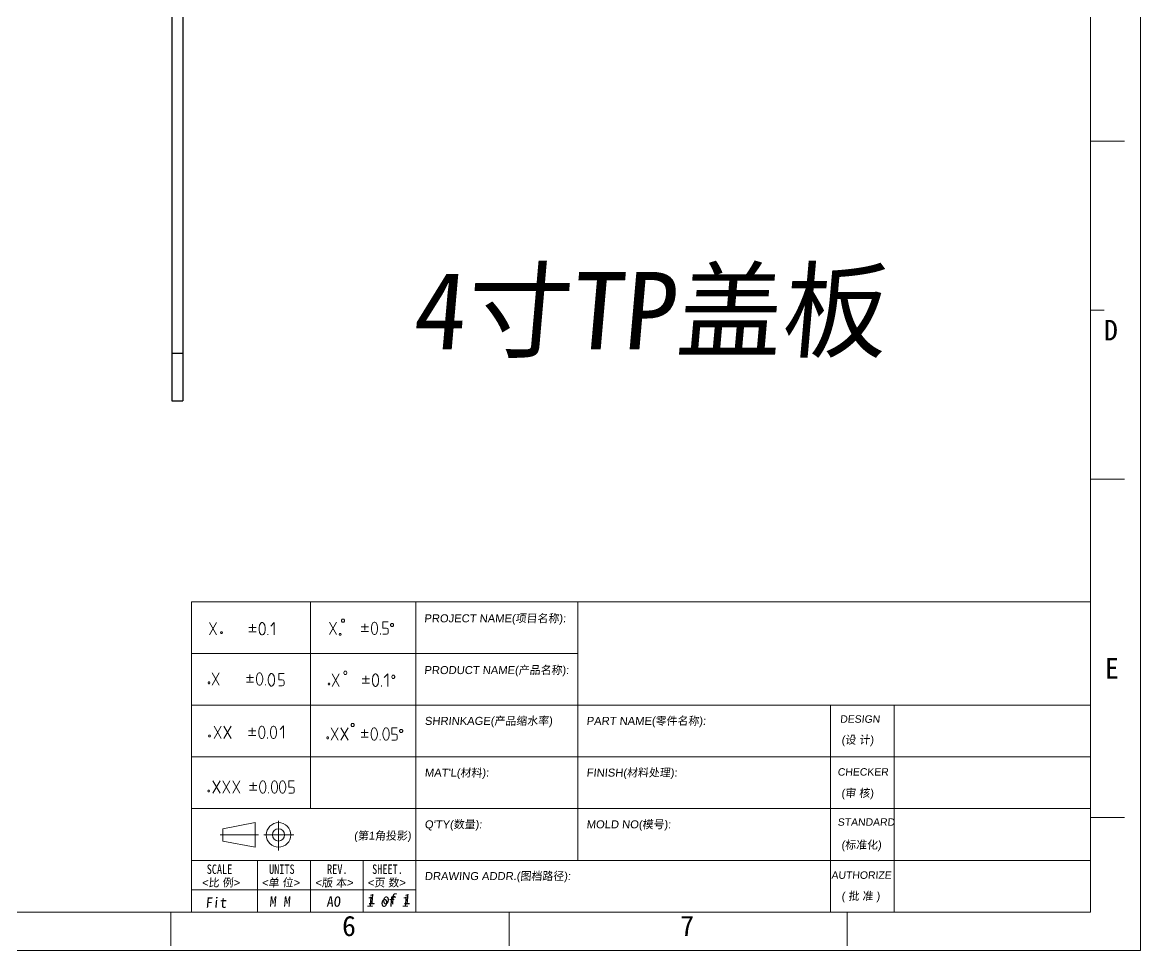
# Model space of a CAD drawing. Extents: x -144 to 4730, y -3845 to 502.
# Drawn here: x 1069.7 to 1161.9, y -3648 to -3571.5 of the extents above; entities that cross this region are included whole.
import ezdxf

# ---------------------------------------------------------------- set-up
doc = ezdxf.new("R2010")
doc.units = 0
doc.header["$LTSCALE"] = 15
doc.header["$MEASUREMENT"] = 0
doc.linetypes.add('CENTER', pattern=[0.6, 0.375, -0.075, 0.075, -0.075])
doc.layers.get('0').update_dxf_attribs({"linetype": 'CONTINUOUS'})
doc.layers.add('ce', color=1, linetype='CENTER', lineweight=5)
doc.layers.add('轮廊线', color=7, linetype='CONTINUOUS', lineweight=13)
doc.styles.get("Standard").update_dxf_attribs({"font": 'txt', "width": 0.8})
doc.styles.add('文字', font='宋体.ttf', dxfattribs={"oblique": 5})
doc.styles.add('标准', font='arial.ttf', dxfattribs={"oblique": 5})

# ---------------------------------------------------------------- blocks, each defined once
blk = doc.blocks.new('A4h')
at = {"layer": '轮廊线', "color": 7, "lineweight": 13}
for p, q in [((0, 0), (0, 175.72)), ((-4.81, 3.71), (-4.81, 172.01)), ((-4.81, 77.83), (-1.56, 77.83)), ((-4.81, 61.58), (-3.51, 61.58)), ((-4.81, 45.32), (-1.56, 45.32)), ((-4.81, 37.06), (-4.81, 33.16)), ((-4.81, 12.8), (-1.56, 12.8)), ((-252.81, 3.71), (-4.81, 3.71)), ((-93.25, 3.71), (-93.25, 0.45)), ((-60.74, 3.71), (-60.74, 0.45)), ((-28.22, 3.71), (-28.22, 0.45)), ((0, 0), (-257.52, 0))]:
    blk.add_line(p, q, dxfattribs=at)
at = {"layer": '轮廊线', "color": 7}
for s, height, p in [('D', 1.98, (-3.53, 58.67)), ('E', 1.98, (-3.44, 26.16)), ('6', 1.95, (-76.79, 1.4)), ('7', 1.95, (-44.27, 1.4))]:
    blk.add_text(s, height=height, dxfattribs=at).set_placement(p)

msp = doc.modelspace()

# ---------------------------------------------------------------- linework, layer by layer
at = {"color": 7, "linetype": 'Continuous'}
for p, q in [((1082.029, -3518.803), (1082.029, -3602.653)), ((1082.929, -3518.803), (1082.929, -3602.653)), ((1082.029, -3598.728), (1082.929, -3598.728)), ((1082.029, -3602.653), (1082.929, -3602.653))]:
    msp.add_line(p, q, dxfattribs=at)
at = {"layer": 'ce', "lineweight": 0}
for p, q in [((1090.826, -3639.721), (1090.826, -3637.264)), ((1090.826, -3639.721), (1090.826, -3637.264)), ((1086.005, -3638.429), (1089.164, -3638.429)), ((1086.005, -3638.429), (1089.164, -3638.429)), ((1089.616, -3638.429), (1092.083, -3638.429)), ((1089.616, -3638.429), (1092.083, -3638.429))]:
    msp.add_line(p, q, dxfattribs=at)
at = {"layer": '轮廊线', "color": 7, "linetype": 'Continuous', "lineweight": 9}
for p, q in [((1083.66, -3619.213), (1083.66, -3644.789)), ((1083.66, -3619.213), (1157.748, -3619.213)), ((1083.66, -3619.213), (1083.66, -3644.789)), ((1083.66, -3619.213), (1157.748, -3619.213)), ((1093.449, -3619.213), (1093.449, -3636.263)), ((1093.449, -3619.213), (1093.449, -3636.263)), ((1102.154, -3619.213), (1102.154, -3644.789)), ((1102.154, -3619.213), (1102.154, -3644.789)), ((1115.491, -3619.213), (1115.491, -3640.526)), ((1115.491, -3619.213), (1115.491, -3640.526)), ((1083.66, -3623.476), (1115.491, -3623.476)), ((1083.66, -3623.476), (1115.491, -3623.476)), ((1083.66, -3627.738), (1157.748, -3627.738)), ((1083.66, -3627.738), (1157.748, -3627.738)), ((1136.325, -3627.738), (1136.325, -3644.789)), ((1136.325, -3627.738), (1136.325, -3644.789)), ((1141.563, -3627.738), (1141.563, -3644.789)), ((1141.563, -3627.738), (1141.563, -3644.789)), ((1083.66, -3632.001), (1157.748, -3632.001)), ((1083.66, -3632.001), (1157.748, -3632.001)), ((1083.66, -3636.263), (1157.748, -3636.263)), ((1083.66, -3636.263), (1157.748, -3636.263)), ((1088.896, -3637.419), (1086.226, -3637.924)), ((1088.896, -3637.419), (1086.226, -3637.924)), ((1086.226, -3637.924), (1086.226, -3638.429)), ((1086.226, -3637.924), (1086.226, -3638.429)), ((1088.896, -3637.419), (1088.896, -3638.429)), ((1088.896, -3637.419), (1088.896, -3638.429)), ((1086.226, -3638.933), (1086.226, -3638.429)), ((1086.226, -3638.933), (1086.226, -3638.429)), ((1088.896, -3639.438), (1086.226, -3638.933)), ((1088.896, -3639.438), (1086.226, -3638.933)), ((1088.896, -3639.438), (1088.896, -3638.429)), ((1088.896, -3639.438), (1088.896, -3638.429)), ((1083.66, -3640.526), (1157.748, -3640.526)), ((1083.66, -3640.526), (1157.748, -3640.526)), ((1089.096, -3640.526), (1089.096, -3644.789)), ((1089.096, -3640.526), (1089.096, -3644.789)), ((1093.449, -3640.526), (1093.449, -3644.789)), ((1093.449, -3640.526), (1093.449, -3644.789)), ((1097.802, -3640.526), (1097.802, -3644.789)), ((1097.802, -3640.526), (1097.802, -3644.789)), ((1102.154, -3642.964), (1083.66, -3642.964)), ((1102.154, -3642.964), (1083.66, -3642.964))]:
    msp.add_line(p, q, dxfattribs=at)
at = {"layer": '轮廊线', "color": 3, "lineweight": 9}
for p, q in [((1096.021, -3620.742), (1096.084, -3620.648)), ((1096.021, -3620.742), (1096.084, -3620.648)), ((1096.021, -3620.805), (1096.021, -3620.742)), ((1096.021, -3620.805), (1096.021, -3620.742)), ((1096.084, -3620.648), (1096.21, -3620.648)), ((1096.084, -3620.648), (1096.21, -3620.648)), ((1096.21, -3620.648), (1096.273, -3620.742)), ((1096.21, -3620.648), (1096.273, -3620.742)), ((1096.273, -3620.742), (1096.273, -3620.805)), ((1096.273, -3620.742), (1096.273, -3620.805)), ((1085.133, -3620.934), (1085.717, -3621.957)), ((1085.133, -3621.957), (1085.717, -3620.934)), ((1085.133, -3620.934), (1085.717, -3621.957)), ((1085.133, -3621.957), (1085.717, -3620.934)), ((1088.381, -3621.327), (1088.98, -3621.327)), ((1088.381, -3621.327), (1088.98, -3621.327)), ((1088.68, -3621.076), (1088.68, -3621.611)), ((1088.68, -3621.076), (1088.68, -3621.611)), ((1089.255, -3621.153), (1089.218, -3621.372)), ((1089.255, -3621.153), (1089.218, -3621.372)), ((1089.218, -3621.372), (1089.218, -3621.519)), ((1089.218, -3621.372), (1089.218, -3621.519)), ((1089.218, -3621.519), (1089.255, -3621.738)), ((1089.218, -3621.519), (1089.255, -3621.738)), ((1089.364, -3620.97), (1089.255, -3621.153)), ((1089.364, -3620.97), (1089.255, -3621.153)), ((1089.437, -3620.934), (1089.364, -3620.97)), ((1089.437, -3620.934), (1089.364, -3620.97)), ((1089.51, -3620.934), (1089.437, -3620.934)), ((1089.51, -3620.934), (1089.437, -3620.934)), ((1089.583, -3620.97), (1089.51, -3620.934)), ((1089.583, -3620.97), (1089.51, -3620.934)), ((1089.693, -3621.153), (1089.583, -3620.97)), ((1089.693, -3621.153), (1089.583, -3620.97)), ((1089.73, -3621.372), (1089.693, -3621.153)), ((1089.73, -3621.372), (1089.693, -3621.153)), ((1089.693, -3621.738), (1089.73, -3621.519)), ((1089.693, -3621.738), (1089.73, -3621.519)), ((1089.73, -3621.519), (1089.73, -3621.372)), ((1089.73, -3621.519), (1089.73, -3621.372)), ((1090.481, -3620.934), (1090.189, -3621.226)), ((1090.481, -3620.934), (1090.189, -3621.226)), ((1090.481, -3621.957), (1090.481, -3620.934)), ((1090.481, -3621.957), (1090.481, -3620.934)), ((1095.019, -3620.895), (1095.604, -3621.918)), ((1095.019, -3621.918), (1095.604, -3620.895)), ((1095.019, -3620.895), (1095.604, -3621.918)), ((1095.019, -3621.918), (1095.604, -3620.895)), ((1096.084, -3620.9), (1096.021, -3620.805)), ((1096.084, -3620.9), (1096.021, -3620.805)), ((1096.21, -3620.9), (1096.084, -3620.9)), ((1096.21, -3620.9), (1096.084, -3620.9)), ((1096.273, -3620.805), (1096.21, -3620.9)), ((1096.273, -3620.805), (1096.21, -3620.9)), ((1097.639, -3621.289), (1098.237, -3621.289)), ((1097.639, -3621.289), (1098.237, -3621.289)), ((1097.639, -3621.666), (1098.237, -3621.666)), ((1097.639, -3621.666), (1098.237, -3621.666)), ((1097.938, -3621.037), (1097.938, -3621.572)), ((1097.938, -3621.037), (1097.938, -3621.572)), ((1098.512, -3621.114), (1098.476, -3621.334)), ((1098.512, -3621.114), (1098.476, -3621.334)), ((1098.476, -3621.334), (1098.476, -3621.48)), ((1098.476, -3621.334), (1098.476, -3621.48)), ((1098.476, -3621.48), (1098.512, -3621.699)), ((1098.476, -3621.48), (1098.512, -3621.699)), ((1098.622, -3620.932), (1098.512, -3621.114)), ((1098.622, -3620.932), (1098.512, -3621.114)), ((1098.695, -3620.895), (1098.622, -3620.932)), ((1098.695, -3620.895), (1098.622, -3620.932)), ((1098.768, -3620.895), (1098.695, -3620.895)), ((1098.768, -3620.895), (1098.695, -3620.895)), ((1098.841, -3620.932), (1098.768, -3620.895)), ((1098.841, -3620.932), (1098.768, -3620.895)), ((1098.951, -3621.114), (1098.841, -3620.932)), ((1098.951, -3621.114), (1098.841, -3620.932)), ((1098.988, -3621.334), (1098.951, -3621.114)), ((1098.988, -3621.334), (1098.951, -3621.114)), ((1098.951, -3621.699), (1098.988, -3621.48)), ((1098.951, -3621.699), (1098.988, -3621.48)), ((1098.988, -3621.48), (1098.988, -3621.334)), ((1098.988, -3621.48), (1098.988, -3621.334)), ((1099.429, -3620.876), (1099.867, -3620.876)), ((1099.429, -3621.388), (1099.429, -3620.876)), ((1099.429, -3620.876), (1099.867, -3620.876)), ((1099.429, -3621.388), (1099.429, -3620.876)), ((1099.721, -3621.388), (1099.429, -3621.388)), ((1099.721, -3621.388), (1099.429, -3621.388)), ((1099.831, -3621.424), (1099.721, -3621.388)), ((1099.831, -3621.424), (1099.721, -3621.388)), ((1099.867, -3621.534), (1099.831, -3621.424)), ((1099.867, -3621.534), (1099.831, -3621.424)), ((1099.867, -3621.753), (1099.867, -3621.534)), ((1099.867, -3621.753), (1099.867, -3621.534)), ((1100.063, -3621.1), (1100.126, -3621.005)), ((1100.063, -3621.1), (1100.126, -3621.005)), ((1100.063, -3621.163), (1100.063, -3621.1)), ((1100.063, -3621.163), (1100.063, -3621.1)), ((1100.126, -3621.257), (1100.063, -3621.163)), ((1100.126, -3621.257), (1100.063, -3621.163)), ((1100.126, -3621.005), (1100.252, -3621.005)), ((1100.126, -3621.005), (1100.252, -3621.005)), ((1100.252, -3621.257), (1100.126, -3621.257)), ((1100.252, -3621.257), (1100.126, -3621.257)), ((1100.252, -3621.005), (1100.315, -3621.1)), ((1100.252, -3621.005), (1100.315, -3621.1)), ((1100.315, -3621.163), (1100.252, -3621.257)), ((1100.315, -3621.163), (1100.252, -3621.257)), ((1100.315, -3621.1), (1100.315, -3621.163)), ((1100.315, -3621.1), (1100.315, -3621.163)), ((1086.041, -3621.752), (1086.073, -3621.689)), ((1086.041, -3621.752), (1086.073, -3621.689)), ((1086.073, -3621.831), (1086.041, -3621.752)), ((1086.073, -3621.831), (1086.041, -3621.752)), ((1086.073, -3621.689), (1086.167, -3621.689)), ((1086.073, -3621.689), (1086.167, -3621.689)), ((1086.167, -3621.831), (1086.073, -3621.831)), ((1086.167, -3621.831), (1086.073, -3621.831)), ((1086.167, -3621.689), (1086.198, -3621.752)), ((1086.167, -3621.689), (1086.198, -3621.752)), ((1086.198, -3621.752), (1086.167, -3621.831)), ((1086.198, -3621.752), (1086.167, -3621.831)), ((1088.381, -3621.705), (1088.98, -3621.705)), ((1088.381, -3621.705), (1088.98, -3621.705)), ((1089.255, -3621.738), (1089.364, -3621.921)), ((1089.255, -3621.738), (1089.364, -3621.921)), ((1089.364, -3621.921), (1089.437, -3621.957)), ((1089.364, -3621.921), (1089.437, -3621.957)), ((1089.437, -3621.957), (1089.51, -3621.957)), ((1089.437, -3621.957), (1089.51, -3621.957)), ((1089.51, -3621.957), (1089.583, -3621.921)), ((1089.51, -3621.957), (1089.583, -3621.921)), ((1089.583, -3621.921), (1089.693, -3621.738)), ((1089.583, -3621.921), (1089.693, -3621.738)), ((1089.959, -3621.957), (1089.959, -3621.884)), ((1089.959, -3621.957), (1089.959, -3621.884)), ((1095.831, -3621.884), (1095.862, -3621.821)), ((1095.831, -3621.884), (1095.862, -3621.821)), ((1095.862, -3621.963), (1095.831, -3621.884)), ((1095.862, -3621.963), (1095.831, -3621.884)), ((1095.862, -3621.821), (1095.957, -3621.821)), ((1095.862, -3621.821), (1095.957, -3621.821)), ((1095.957, -3621.963), (1095.862, -3621.963)), ((1095.957, -3621.963), (1095.862, -3621.963)), ((1095.957, -3621.821), (1095.988, -3621.884)), ((1095.957, -3621.821), (1095.988, -3621.884)), ((1095.988, -3621.884), (1095.957, -3621.963)), ((1095.988, -3621.884), (1095.957, -3621.963)), ((1098.512, -3621.699), (1098.622, -3621.882)), ((1098.512, -3621.699), (1098.622, -3621.882)), ((1098.622, -3621.882), (1098.695, -3621.918)), ((1098.622, -3621.882), (1098.695, -3621.918)), ((1098.695, -3621.918), (1098.768, -3621.918)), ((1098.695, -3621.918), (1098.768, -3621.918)), ((1098.768, -3621.918), (1098.841, -3621.882)), ((1098.768, -3621.918), (1098.841, -3621.882)), ((1098.841, -3621.882), (1098.951, -3621.699)), ((1098.841, -3621.882), (1098.951, -3621.699)), ((1099.217, -3621.918), (1099.217, -3621.845)), ((1099.217, -3621.918), (1099.217, -3621.845)), ((1099.429, -3621.899), (1099.721, -3621.899)), ((1099.429, -3621.899), (1099.721, -3621.899)), ((1099.721, -3621.899), (1099.831, -3621.863)), ((1099.721, -3621.899), (1099.831, -3621.863)), ((1099.831, -3621.863), (1099.867, -3621.753)), ((1099.831, -3621.863), (1099.867, -3621.753)), ((1085.363, -3625.073), (1085.948, -3626.096)), ((1085.363, -3626.096), (1085.948, -3625.073)), ((1085.363, -3625.073), (1085.948, -3626.096)), ((1085.363, -3626.096), (1085.948, -3625.073)), ((1088.474, -3625.214), (1088.474, -3625.749)), ((1088.474, -3625.214), (1088.474, -3625.749)), ((1089.048, -3625.292), (1089.012, -3625.511)), ((1089.048, -3625.292), (1089.012, -3625.511)), ((1089.158, -3625.109), (1089.048, -3625.292)), ((1089.158, -3625.109), (1089.048, -3625.292)), ((1089.231, -3625.073), (1089.158, -3625.109)), ((1089.231, -3625.073), (1089.158, -3625.109)), ((1089.304, -3625.073), (1089.231, -3625.073)), ((1089.304, -3625.073), (1089.231, -3625.073)), ((1089.377, -3625.109), (1089.304, -3625.073)), ((1089.377, -3625.109), (1089.304, -3625.073)), ((1089.487, -3625.292), (1089.377, -3625.109)), ((1089.487, -3625.292), (1089.377, -3625.109)), ((1089.523, -3625.511), (1089.487, -3625.292)), ((1089.523, -3625.511), (1089.487, -3625.292)), ((1090.022, -3625.357), (1089.986, -3625.576)), ((1090.022, -3625.357), (1089.986, -3625.576)), ((1090.132, -3625.174), (1090.022, -3625.357)), ((1090.132, -3625.174), (1090.022, -3625.357)), ((1090.205, -3625.138), (1090.132, -3625.174)), ((1090.205, -3625.138), (1090.132, -3625.174)), ((1090.278, -3625.138), (1090.205, -3625.138)), ((1090.278, -3625.138), (1090.205, -3625.138)), ((1090.351, -3625.174), (1090.278, -3625.138)), ((1090.351, -3625.174), (1090.278, -3625.138)), ((1090.461, -3625.357), (1090.351, -3625.174)), ((1090.461, -3625.357), (1090.351, -3625.174)), ((1090.497, -3625.576), (1090.461, -3625.357)), ((1090.497, -3625.576), (1090.461, -3625.357)), ((1090.847, -3625.128), (1091.286, -3625.128)), ((1090.847, -3625.639), (1090.847, -3625.128)), ((1090.847, -3625.128), (1091.286, -3625.128)), ((1090.847, -3625.639), (1090.847, -3625.128)), ((1095.249, -3625.167), (1095.833, -3626.19)), ((1095.249, -3626.19), (1095.833, -3625.167)), ((1095.249, -3625.167), (1095.833, -3626.19)), ((1095.249, -3626.19), (1095.833, -3625.167)), ((1095.249, -3625.167), (1095.833, -3626.19)), ((1095.249, -3626.19), (1095.833, -3625.167)), ((1095.249, -3625.167), (1095.833, -3626.19)), ((1095.249, -3626.19), (1095.833, -3625.167)), ((1096.2, -3625.043), (1096.263, -3624.948)), ((1096.2, -3625.043), (1096.263, -3624.948)), ((1096.2, -3625.106), (1096.2, -3625.043)), ((1096.2, -3625.106), (1096.2, -3625.043)), ((1096.263, -3625.2), (1096.2, -3625.106)), ((1096.263, -3625.2), (1096.2, -3625.106)), ((1096.263, -3624.948), (1096.389, -3624.948)), ((1096.263, -3624.948), (1096.389, -3624.948)), ((1096.389, -3625.2), (1096.263, -3625.2)), ((1096.389, -3625.2), (1096.263, -3625.2)), ((1096.389, -3624.948), (1096.452, -3625.043)), ((1096.389, -3624.948), (1096.452, -3625.043)), ((1096.452, -3625.106), (1096.389, -3625.2)), ((1096.452, -3625.106), (1096.389, -3625.2)), ((1096.452, -3625.043), (1096.452, -3625.106)), ((1096.452, -3625.043), (1096.452, -3625.106)), ((1098.028, -3625.309), (1098.028, -3625.844)), ((1098.028, -3625.309), (1098.028, -3625.844)), ((1098.028, -3625.309), (1098.028, -3625.844)), ((1098.028, -3625.309), (1098.028, -3625.844)), ((1098.712, -3625.204), (1098.602, -3625.386)), ((1098.712, -3625.204), (1098.602, -3625.386)), ((1098.712, -3625.204), (1098.602, -3625.386)), ((1098.712, -3625.204), (1098.602, -3625.386)), ((1098.785, -3625.167), (1098.712, -3625.204)), ((1098.785, -3625.167), (1098.712, -3625.204)), ((1098.785, -3625.167), (1098.712, -3625.204)), ((1098.785, -3625.167), (1098.712, -3625.204)), ((1098.858, -3625.167), (1098.785, -3625.167)), ((1098.858, -3625.167), (1098.785, -3625.167)), ((1098.858, -3625.167), (1098.785, -3625.167)), ((1098.858, -3625.167), (1098.785, -3625.167)), ((1098.931, -3625.204), (1098.858, -3625.167)), ((1098.931, -3625.204), (1098.858, -3625.167)), ((1098.931, -3625.204), (1098.858, -3625.167)), ((1098.931, -3625.204), (1098.858, -3625.167)), ((1099.041, -3625.386), (1098.931, -3625.204)), ((1099.041, -3625.386), (1098.931, -3625.204)), ((1099.041, -3625.386), (1098.931, -3625.204)), ((1099.041, -3625.386), (1098.931, -3625.204)), ((1099.829, -3625.167), (1099.536, -3625.459)), ((1099.829, -3625.167), (1099.536, -3625.459)), ((1099.829, -3625.167), (1099.536, -3625.459)), ((1099.829, -3625.167), (1099.536, -3625.459)), ((1099.829, -3626.19), (1099.829, -3625.167)), ((1099.829, -3626.19), (1099.829, -3625.167)), ((1099.829, -3626.19), (1099.829, -3625.167)), ((1099.829, -3626.19), (1099.829, -3625.167)), ((1100.152, -3625.372), (1100.215, -3625.277)), ((1100.152, -3625.372), (1100.215, -3625.277)), ((1100.152, -3625.372), (1100.215, -3625.277)), ((1100.152, -3625.372), (1100.215, -3625.277)), ((1100.215, -3625.277), (1100.341, -3625.277)), ((1100.215, -3625.277), (1100.341, -3625.277)), ((1100.215, -3625.277), (1100.341, -3625.277)), ((1100.215, -3625.277), (1100.341, -3625.277)), ((1100.341, -3625.277), (1100.404, -3625.372)), ((1100.341, -3625.277), (1100.404, -3625.372)), ((1100.341, -3625.277), (1100.404, -3625.372)), ((1100.341, -3625.277), (1100.404, -3625.372)), ((1085.021, -3625.891), (1085.052, -3625.828)), ((1085.021, -3625.891), (1085.052, -3625.828)), ((1085.052, -3625.97), (1085.021, -3625.891)), ((1085.052, -3625.97), (1085.021, -3625.891)), ((1085.052, -3625.828), (1085.147, -3625.828)), ((1085.052, -3625.828), (1085.147, -3625.828)), ((1085.147, -3625.97), (1085.052, -3625.97)), ((1085.147, -3625.97), (1085.052, -3625.97)), ((1085.147, -3625.828), (1085.178, -3625.891)), ((1085.147, -3625.828), (1085.178, -3625.891)), ((1085.178, -3625.891), (1085.147, -3625.97)), ((1085.178, -3625.891), (1085.147, -3625.97)), ((1088.175, -3625.466), (1088.773, -3625.466)), ((1088.175, -3625.466), (1088.773, -3625.466)), ((1088.175, -3625.844), (1088.773, -3625.844)), ((1088.175, -3625.844), (1088.773, -3625.844)), ((1089.012, -3625.511), (1089.012, -3625.657)), ((1089.012, -3625.511), (1089.012, -3625.657)), ((1089.012, -3625.657), (1089.048, -3625.876)), ((1089.012, -3625.657), (1089.048, -3625.876)), ((1089.048, -3625.876), (1089.158, -3626.059)), ((1089.048, -3625.876), (1089.158, -3626.059)), ((1089.158, -3626.059), (1089.231, -3626.096)), ((1089.158, -3626.059), (1089.231, -3626.096)), ((1089.231, -3626.096), (1089.304, -3626.096)), ((1089.231, -3626.096), (1089.304, -3626.096)), ((1089.304, -3626.096), (1089.377, -3626.059)), ((1089.304, -3626.096), (1089.377, -3626.059)), ((1089.377, -3626.059), (1089.487, -3625.876)), ((1089.377, -3626.059), (1089.487, -3625.876)), ((1089.487, -3625.876), (1089.523, -3625.657)), ((1089.487, -3625.876), (1089.523, -3625.657)), ((1089.523, -3625.657), (1089.523, -3625.511)), ((1089.523, -3625.657), (1089.523, -3625.511)), ((1089.753, -3626.096), (1089.753, -3626.023)), ((1089.753, -3626.096), (1089.753, -3626.023)), ((1089.986, -3625.576), (1089.986, -3625.722)), ((1089.986, -3625.576), (1089.986, -3625.722)), ((1089.986, -3625.722), (1090.022, -3625.941)), ((1089.986, -3625.722), (1090.022, -3625.941)), ((1090.022, -3625.941), (1090.132, -3626.124)), ((1090.022, -3625.941), (1090.132, -3626.124)), ((1090.132, -3626.124), (1090.205, -3626.161)), ((1090.132, -3626.124), (1090.205, -3626.161)), ((1090.205, -3626.161), (1090.278, -3626.161)), ((1090.205, -3626.161), (1090.278, -3626.161)), ((1090.278, -3626.161), (1090.351, -3626.124)), ((1090.278, -3626.161), (1090.351, -3626.124)), ((1090.351, -3626.124), (1090.461, -3625.941)), ((1090.351, -3626.124), (1090.461, -3625.941)), ((1090.461, -3625.941), (1090.497, -3625.722)), ((1090.461, -3625.941), (1090.497, -3625.722)), ((1090.497, -3625.722), (1090.497, -3625.576)), ((1090.497, -3625.722), (1090.497, -3625.576)), ((1091.14, -3625.639), (1090.847, -3625.639)), ((1091.14, -3625.639), (1090.847, -3625.639)), ((1090.847, -3626.151), (1091.14, -3626.151)), ((1090.847, -3626.151), (1091.14, -3626.151)), ((1091.249, -3625.676), (1091.14, -3625.639)), ((1091.249, -3625.676), (1091.14, -3625.639)), ((1091.14, -3626.151), (1091.249, -3626.114)), ((1091.14, -3626.151), (1091.249, -3626.114)), ((1091.286, -3625.785), (1091.249, -3625.676)), ((1091.286, -3625.785), (1091.249, -3625.676)), ((1091.249, -3626.114), (1091.286, -3626.005)), ((1091.249, -3626.114), (1091.286, -3626.005)), ((1091.286, -3626.005), (1091.286, -3625.785)), ((1091.286, -3626.005), (1091.286, -3625.785)), ((1094.909, -3625.986), (1094.94, -3625.923)), ((1094.909, -3625.986), (1094.94, -3625.923)), ((1094.909, -3625.986), (1094.94, -3625.923)), ((1094.909, -3625.986), (1094.94, -3625.923)), ((1094.94, -3626.064), (1094.909, -3625.986)), ((1094.94, -3626.064), (1094.909, -3625.986)), ((1094.94, -3626.064), (1094.909, -3625.986)), ((1094.94, -3626.064), (1094.909, -3625.986)), ((1094.94, -3625.923), (1095.035, -3625.923)), ((1094.94, -3625.923), (1095.035, -3625.923)), ((1094.94, -3625.923), (1095.035, -3625.923)), ((1094.94, -3625.923), (1095.035, -3625.923)), ((1095.035, -3626.064), (1094.94, -3626.064)), ((1095.035, -3626.064), (1094.94, -3626.064)), ((1095.035, -3626.064), (1094.94, -3626.064)), ((1095.035, -3626.064), (1094.94, -3626.064)), ((1095.035, -3625.923), (1095.066, -3625.986)), ((1095.035, -3625.923), (1095.066, -3625.986)), ((1095.035, -3625.923), (1095.066, -3625.986)), ((1095.035, -3625.923), (1095.066, -3625.986)), ((1095.066, -3625.986), (1095.035, -3626.064)), ((1095.066, -3625.986), (1095.035, -3626.064)), ((1095.066, -3625.986), (1095.035, -3626.064)), ((1095.066, -3625.986), (1095.035, -3626.064)), ((1097.729, -3625.561), (1098.327, -3625.561)), ((1097.729, -3625.561), (1098.327, -3625.561)), ((1097.729, -3625.561), (1098.327, -3625.561)), ((1097.729, -3625.561), (1098.327, -3625.561)), ((1097.729, -3625.938), (1098.327, -3625.938)), ((1097.729, -3625.938), (1098.327, -3625.938)), ((1097.729, -3625.938), (1098.327, -3625.938)), ((1097.729, -3625.938), (1098.327, -3625.938)), ((1098.602, -3625.386), (1098.566, -3625.606)), ((1098.602, -3625.386), (1098.566, -3625.606)), ((1098.602, -3625.386), (1098.566, -3625.606)), ((1098.602, -3625.386), (1098.566, -3625.606)), ((1098.566, -3625.606), (1098.566, -3625.752)), ((1098.566, -3625.606), (1098.566, -3625.752)), ((1098.566, -3625.606), (1098.566, -3625.752)), ((1098.566, -3625.606), (1098.566, -3625.752)), ((1098.566, -3625.752), (1098.602, -3625.971)), ((1098.566, -3625.752), (1098.602, -3625.971)), ((1098.566, -3625.752), (1098.602, -3625.971)), ((1098.566, -3625.752), (1098.602, -3625.971)), ((1098.602, -3625.971), (1098.712, -3626.154)), ((1098.602, -3625.971), (1098.712, -3626.154)), ((1098.602, -3625.971), (1098.712, -3626.154)), ((1098.602, -3625.971), (1098.712, -3626.154)), ((1098.712, -3626.154), (1098.785, -3626.19)), ((1098.712, -3626.154), (1098.785, -3626.19)), ((1098.712, -3626.154), (1098.785, -3626.19)), ((1098.712, -3626.154), (1098.785, -3626.19)), ((1098.785, -3626.19), (1098.858, -3626.19)), ((1098.785, -3626.19), (1098.858, -3626.19)), ((1098.785, -3626.19), (1098.858, -3626.19)), ((1098.785, -3626.19), (1098.858, -3626.19)), ((1098.858, -3626.19), (1098.931, -3626.154)), ((1098.858, -3626.19), (1098.931, -3626.154)), ((1098.858, -3626.19), (1098.931, -3626.154)), ((1098.858, -3626.19), (1098.931, -3626.154)), ((1098.931, -3626.154), (1099.041, -3625.971)), ((1098.931, -3626.154), (1099.041, -3625.971)), ((1098.931, -3626.154), (1099.041, -3625.971)), ((1098.931, -3626.154), (1099.041, -3625.971)), ((1099.077, -3625.606), (1099.041, -3625.386)), ((1099.077, -3625.606), (1099.041, -3625.386)), ((1099.077, -3625.606), (1099.041, -3625.386)), ((1099.077, -3625.606), (1099.041, -3625.386)), ((1099.041, -3625.971), (1099.077, -3625.752)), ((1099.041, -3625.971), (1099.077, -3625.752)), ((1099.041, -3625.971), (1099.077, -3625.752)), ((1099.041, -3625.971), (1099.077, -3625.752)), ((1099.077, -3625.752), (1099.077, -3625.606)), ((1099.077, -3625.752), (1099.077, -3625.606)), ((1099.077, -3625.752), (1099.077, -3625.606)), ((1099.077, -3625.752), (1099.077, -3625.606)), ((1099.307, -3626.19), (1099.307, -3626.117)), ((1099.307, -3626.19), (1099.307, -3626.117)), ((1099.307, -3626.19), (1099.307, -3626.117)), ((1099.307, -3626.19), (1099.307, -3626.117)), ((1100.152, -3625.435), (1100.152, -3625.372)), ((1100.152, -3625.435), (1100.152, -3625.372)), ((1100.152, -3625.435), (1100.152, -3625.372)), ((1100.152, -3625.435), (1100.152, -3625.372)), ((1100.215, -3625.529), (1100.152, -3625.435)), ((1100.215, -3625.529), (1100.152, -3625.435)), ((1100.215, -3625.529), (1100.152, -3625.435)), ((1100.215, -3625.529), (1100.152, -3625.435)), ((1100.341, -3625.529), (1100.215, -3625.529)), ((1100.341, -3625.529), (1100.215, -3625.529)), ((1100.341, -3625.529), (1100.215, -3625.529)), ((1100.341, -3625.529), (1100.215, -3625.529)), ((1100.404, -3625.435), (1100.341, -3625.529)), ((1100.404, -3625.435), (1100.341, -3625.529)), ((1100.404, -3625.435), (1100.341, -3625.529)), ((1100.404, -3625.435), (1100.341, -3625.529)), ((1100.404, -3625.372), (1100.404, -3625.435)), ((1100.404, -3625.372), (1100.404, -3625.435)), ((1100.404, -3625.372), (1100.404, -3625.435)), ((1100.404, -3625.372), (1100.404, -3625.435)), ((1085.516, -3629.459), (1086.1, -3630.482)), ((1085.516, -3630.482), (1086.1, -3629.459)), ((1085.516, -3629.459), (1086.1, -3630.482)), ((1085.516, -3630.482), (1086.1, -3629.459)), ((1086.33, -3629.459), (1086.914, -3630.482)), ((1086.33, -3630.482), (1086.914, -3629.459)), ((1086.33, -3629.459), (1086.914, -3630.482)), ((1086.33, -3630.482), (1086.914, -3629.459)), ((1088.354, -3629.852), (1088.953, -3629.852)), ((1088.354, -3629.852), (1088.953, -3629.852)), ((1088.653, -3629.6), (1088.653, -3630.135)), ((1088.653, -3629.6), (1088.653, -3630.135)), ((1089.228, -3629.678), (1089.191, -3629.897)), ((1089.228, -3629.678), (1089.191, -3629.897)), ((1089.191, -3629.897), (1089.191, -3630.043)), ((1089.191, -3629.897), (1089.191, -3630.043)), ((1089.337, -3629.495), (1089.228, -3629.678)), ((1089.337, -3629.495), (1089.228, -3629.678)), ((1089.41, -3629.459), (1089.337, -3629.495)), ((1089.41, -3629.459), (1089.337, -3629.495)), ((1089.483, -3629.459), (1089.41, -3629.459)), ((1089.483, -3629.459), (1089.41, -3629.459)), ((1089.556, -3629.495), (1089.483, -3629.459)), ((1089.556, -3629.495), (1089.483, -3629.459)), ((1089.666, -3629.678), (1089.556, -3629.495)), ((1089.666, -3629.678), (1089.556, -3629.495)), ((1089.703, -3629.897), (1089.666, -3629.678)), ((1089.703, -3629.897), (1089.666, -3629.678)), ((1089.703, -3630.043), (1089.703, -3629.897)), ((1089.703, -3630.043), (1089.703, -3629.897)), ((1090.198, -3629.678), (1090.162, -3629.897)), ((1090.198, -3629.678), (1090.162, -3629.897)), ((1090.162, -3629.897), (1090.162, -3630.043)), ((1090.162, -3629.897), (1090.162, -3630.043)), ((1090.308, -3629.495), (1090.198, -3629.678)), ((1090.308, -3629.495), (1090.198, -3629.678)), ((1090.381, -3629.459), (1090.308, -3629.495)), ((1090.381, -3629.459), (1090.308, -3629.495)), ((1090.454, -3629.459), (1090.381, -3629.459)), ((1090.454, -3629.459), (1090.381, -3629.459)), ((1090.527, -3629.495), (1090.454, -3629.459)), ((1090.527, -3629.495), (1090.454, -3629.459)), ((1090.637, -3629.678), (1090.527, -3629.495)), ((1090.637, -3629.678), (1090.527, -3629.495)), ((1090.673, -3629.897), (1090.637, -3629.678)), ((1090.673, -3629.897), (1090.637, -3629.678)), ((1090.673, -3630.043), (1090.673, -3629.897)), ((1090.673, -3630.043), (1090.673, -3629.897)), ((1091.249, -3629.448), (1090.957, -3629.74)), ((1091.249, -3629.448), (1090.957, -3629.74)), ((1091.249, -3630.471), (1091.249, -3629.448)), ((1091.249, -3630.471), (1091.249, -3629.448)), ((1095.16, -3629.605), (1095.744, -3630.629)), ((1095.16, -3630.629), (1095.744, -3629.605)), ((1095.16, -3629.605), (1095.744, -3630.629)), ((1095.16, -3630.629), (1095.744, -3629.605)), ((1095.974, -3629.605), (1096.558, -3630.629)), ((1095.974, -3630.629), (1096.558, -3629.605)), ((1095.974, -3629.605), (1096.558, -3630.629)), ((1095.974, -3630.629), (1096.558, -3629.605)), ((1096.807, -3629.343), (1096.87, -3629.248)), ((1096.807, -3629.343), (1096.87, -3629.248)), ((1096.807, -3629.406), (1096.807, -3629.343)), ((1096.807, -3629.406), (1096.807, -3629.343)), ((1096.87, -3629.5), (1096.807, -3629.406)), ((1096.87, -3629.5), (1096.807, -3629.406)), ((1096.87, -3629.248), (1096.996, -3629.248)), ((1096.87, -3629.248), (1096.996, -3629.248)), ((1096.996, -3629.5), (1096.87, -3629.5)), ((1096.996, -3629.5), (1096.87, -3629.5)), ((1096.996, -3629.248), (1097.059, -3629.343)), ((1096.996, -3629.248), (1097.059, -3629.343)), ((1097.059, -3629.406), (1096.996, -3629.5)), ((1097.059, -3629.406), (1096.996, -3629.5)), ((1097.059, -3629.343), (1097.059, -3629.406)), ((1097.059, -3629.343), (1097.059, -3629.406)), ((1097.924, -3629.747), (1097.924, -3630.282)), ((1097.924, -3629.747), (1097.924, -3630.282)), ((1098.498, -3629.825), (1098.461, -3630.044)), ((1098.498, -3629.825), (1098.461, -3630.044)), ((1098.607, -3629.642), (1098.498, -3629.825)), ((1098.607, -3629.642), (1098.498, -3629.825)), ((1098.681, -3629.605), (1098.607, -3629.642)), ((1098.681, -3629.605), (1098.607, -3629.642)), ((1098.754, -3629.605), (1098.681, -3629.605)), ((1098.754, -3629.605), (1098.681, -3629.605)), ((1098.827, -3629.642), (1098.754, -3629.605)), ((1098.827, -3629.642), (1098.754, -3629.605)), ((1098.936, -3629.825), (1098.827, -3629.642)), ((1098.936, -3629.825), (1098.827, -3629.642)), ((1098.973, -3630.044), (1098.936, -3629.825)), ((1098.973, -3630.044), (1098.936, -3629.825)), ((1099.468, -3629.825), (1099.432, -3630.044)), ((1099.468, -3629.825), (1099.432, -3630.044)), ((1099.578, -3629.642), (1099.468, -3629.825)), ((1099.578, -3629.642), (1099.468, -3629.825)), ((1099.651, -3629.605), (1099.578, -3629.642)), ((1099.651, -3629.605), (1099.578, -3629.642)), ((1099.724, -3629.605), (1099.651, -3629.605)), ((1099.724, -3629.605), (1099.651, -3629.605)), ((1099.797, -3629.642), (1099.724, -3629.605)), ((1099.797, -3629.642), (1099.724, -3629.605)), ((1099.907, -3629.825), (1099.797, -3629.642)), ((1099.907, -3629.825), (1099.797, -3629.642)), ((1099.943, -3630.044), (1099.907, -3629.825)), ((1099.943, -3630.044), (1099.907, -3629.825)), ((1100.173, -3629.605), (1100.611, -3629.605)), ((1100.173, -3630.117), (1100.173, -3629.605)), ((1100.173, -3629.605), (1100.611, -3629.605)), ((1100.173, -3630.117), (1100.173, -3629.605)), ((1100.807, -3629.829), (1100.87, -3629.735)), ((1100.807, -3629.829), (1100.87, -3629.735)), ((1100.807, -3629.892), (1100.807, -3629.829)), ((1100.807, -3629.892), (1100.807, -3629.829)), ((1100.87, -3629.986), (1100.807, -3629.892)), ((1100.87, -3629.986), (1100.807, -3629.892)), ((1100.87, -3629.735), (1100.996, -3629.735)), ((1100.87, -3629.735), (1100.996, -3629.735)), ((1100.996, -3629.735), (1101.059, -3629.829)), ((1100.996, -3629.735), (1101.059, -3629.829)), ((1101.059, -3629.892), (1100.996, -3629.986)), ((1101.059, -3629.892), (1100.996, -3629.986)), ((1101.059, -3629.829), (1101.059, -3629.892)), ((1101.059, -3629.829), (1101.059, -3629.892)), ((1085.054, -3630.277), (1085.085, -3630.214)), ((1085.054, -3630.277), (1085.085, -3630.214)), ((1085.085, -3630.356), (1085.054, -3630.277)), ((1085.085, -3630.356), (1085.054, -3630.277)), ((1085.085, -3630.214), (1085.18, -3630.214)), ((1085.085, -3630.214), (1085.18, -3630.214)), ((1085.18, -3630.356), (1085.085, -3630.356)), ((1085.18, -3630.356), (1085.085, -3630.356)), ((1085.18, -3630.214), (1085.211, -3630.277)), ((1085.18, -3630.214), (1085.211, -3630.277)), ((1085.211, -3630.277), (1085.18, -3630.356)), ((1085.211, -3630.277), (1085.18, -3630.356)), ((1088.354, -3630.23), (1088.953, -3630.23)), ((1088.354, -3630.23), (1088.953, -3630.23)), ((1089.191, -3630.043), (1089.228, -3630.262)), ((1089.191, -3630.043), (1089.228, -3630.262)), ((1089.228, -3630.262), (1089.337, -3630.445)), ((1089.228, -3630.262), (1089.337, -3630.445)), ((1089.337, -3630.445), (1089.41, -3630.482)), ((1089.337, -3630.445), (1089.41, -3630.482)), ((1089.41, -3630.482), (1089.483, -3630.482)), ((1089.41, -3630.482), (1089.483, -3630.482)), ((1089.483, -3630.482), (1089.556, -3630.445)), ((1089.483, -3630.482), (1089.556, -3630.445)), ((1089.556, -3630.445), (1089.666, -3630.262)), ((1089.556, -3630.445), (1089.666, -3630.262)), ((1089.666, -3630.262), (1089.703, -3630.043)), ((1089.666, -3630.262), (1089.703, -3630.043)), ((1089.932, -3630.482), (1089.932, -3630.409)), ((1089.932, -3630.482), (1089.932, -3630.409)), ((1090.162, -3630.043), (1090.198, -3630.262)), ((1090.162, -3630.043), (1090.198, -3630.262)), ((1090.198, -3630.262), (1090.308, -3630.445)), ((1090.198, -3630.262), (1090.308, -3630.445)), ((1090.308, -3630.445), (1090.381, -3630.482)), ((1090.308, -3630.445), (1090.381, -3630.482)), ((1090.381, -3630.482), (1090.454, -3630.482)), ((1090.381, -3630.482), (1090.454, -3630.482)), ((1090.454, -3630.482), (1090.527, -3630.445)), ((1090.454, -3630.482), (1090.527, -3630.445)), ((1090.527, -3630.445), (1090.637, -3630.262)), ((1090.527, -3630.445), (1090.637, -3630.262)), ((1090.637, -3630.262), (1090.673, -3630.043)), ((1090.637, -3630.262), (1090.673, -3630.043)), ((1094.801, -3630.424), (1094.833, -3630.361)), ((1094.801, -3630.424), (1094.833, -3630.361)), ((1094.833, -3630.503), (1094.801, -3630.424)), ((1094.833, -3630.503), (1094.801, -3630.424)), ((1094.833, -3630.361), (1094.927, -3630.361)), ((1094.833, -3630.361), (1094.927, -3630.361)), ((1094.927, -3630.503), (1094.833, -3630.503)), ((1094.927, -3630.503), (1094.833, -3630.503)), ((1094.927, -3630.361), (1094.958, -3630.424)), ((1094.927, -3630.361), (1094.958, -3630.424)), ((1094.958, -3630.424), (1094.927, -3630.503)), ((1094.958, -3630.424), (1094.927, -3630.503)), ((1097.625, -3629.999), (1098.223, -3629.999)), ((1097.625, -3629.999), (1098.223, -3629.999)), ((1097.625, -3630.377), (1098.223, -3630.377)), ((1097.625, -3630.377), (1098.223, -3630.377)), ((1098.461, -3630.044), (1098.461, -3630.19)), ((1098.461, -3630.044), (1098.461, -3630.19)), ((1098.461, -3630.19), (1098.498, -3630.409)), ((1098.461, -3630.19), (1098.498, -3630.409)), ((1098.498, -3630.409), (1098.607, -3630.592)), ((1098.498, -3630.409), (1098.607, -3630.592)), ((1098.607, -3630.592), (1098.681, -3630.629)), ((1098.607, -3630.592), (1098.681, -3630.629)), ((1098.681, -3630.629), (1098.754, -3630.629)), ((1098.681, -3630.629), (1098.754, -3630.629)), ((1098.754, -3630.629), (1098.827, -3630.592)), ((1098.754, -3630.629), (1098.827, -3630.592)), ((1098.827, -3630.592), (1098.936, -3630.409)), ((1098.827, -3630.592), (1098.936, -3630.409)), ((1098.936, -3630.409), (1098.973, -3630.19)), ((1098.936, -3630.409), (1098.973, -3630.19)), ((1098.973, -3630.19), (1098.973, -3630.044)), ((1098.973, -3630.19), (1098.973, -3630.044)), ((1099.202, -3630.629), (1099.202, -3630.556)), ((1099.202, -3630.629), (1099.202, -3630.556)), ((1099.432, -3630.044), (1099.432, -3630.19)), ((1099.432, -3630.044), (1099.432, -3630.19)), ((1099.432, -3630.19), (1099.468, -3630.409)), ((1099.432, -3630.19), (1099.468, -3630.409)), ((1099.468, -3630.409), (1099.578, -3630.592)), ((1099.468, -3630.409), (1099.578, -3630.592)), ((1099.578, -3630.592), (1099.651, -3630.629)), ((1099.578, -3630.592), (1099.651, -3630.629)), ((1099.651, -3630.629), (1099.724, -3630.629)), ((1099.651, -3630.629), (1099.724, -3630.629)), ((1099.724, -3630.629), (1099.797, -3630.592)), ((1099.724, -3630.629), (1099.797, -3630.592)), ((1099.797, -3630.592), (1099.907, -3630.409)), ((1099.797, -3630.592), (1099.907, -3630.409)), ((1099.907, -3630.409), (1099.943, -3630.19)), ((1099.907, -3630.409), (1099.943, -3630.19)), ((1099.943, -3630.19), (1099.943, -3630.044)), ((1099.943, -3630.19), (1099.943, -3630.044)), ((1100.465, -3630.117), (1100.173, -3630.117)), ((1100.465, -3630.117), (1100.173, -3630.117)), ((1100.173, -3630.629), (1100.465, -3630.629)), ((1100.173, -3630.629), (1100.465, -3630.629)), ((1100.575, -3630.154), (1100.465, -3630.117)), ((1100.575, -3630.154), (1100.465, -3630.117)), ((1100.465, -3630.629), (1100.575, -3630.592)), ((1100.465, -3630.629), (1100.575, -3630.592)), ((1100.611, -3630.263), (1100.575, -3630.154)), ((1100.611, -3630.263), (1100.575, -3630.154)), ((1100.575, -3630.592), (1100.611, -3630.482)), ((1100.575, -3630.592), (1100.611, -3630.482)), ((1100.611, -3630.482), (1100.611, -3630.263)), ((1100.611, -3630.482), (1100.611, -3630.263)), ((1100.996, -3629.986), (1100.87, -3629.986)), ((1100.996, -3629.986), (1100.87, -3629.986)), ((1085.426, -3633.977), (1086.011, -3635)), ((1085.426, -3635), (1086.011, -3633.977)), ((1085.426, -3633.977), (1086.011, -3635)), ((1085.426, -3635), (1086.011, -3633.977)), ((1086.24, -3633.977), (1086.825, -3635)), ((1086.24, -3635), (1086.825, -3633.977)), ((1086.24, -3633.977), (1086.825, -3635)), ((1086.24, -3635), (1086.825, -3633.977)), ((1087.054, -3633.977), (1087.639, -3635)), ((1087.054, -3635), (1087.639, -3633.977)), ((1087.054, -3633.977), (1087.639, -3635)), ((1087.054, -3635), (1087.639, -3633.977)), ((1088.435, -3634.37), (1089.033, -3634.37)), ((1088.435, -3634.37), (1089.033, -3634.37)), ((1088.734, -3634.118), (1088.734, -3634.654)), ((1088.734, -3634.118), (1088.734, -3634.654)), ((1089.308, -3634.196), (1089.271, -3634.415)), ((1089.308, -3634.196), (1089.271, -3634.415)), ((1089.271, -3634.415), (1089.271, -3634.561)), ((1089.271, -3634.415), (1089.271, -3634.561)), ((1089.271, -3634.561), (1089.308, -3634.781)), ((1089.271, -3634.561), (1089.308, -3634.781)), ((1089.417, -3634.013), (1089.308, -3634.196)), ((1089.417, -3634.013), (1089.308, -3634.196)), ((1089.491, -3633.977), (1089.417, -3634.013)), ((1089.491, -3633.977), (1089.417, -3634.013)), ((1089.564, -3633.977), (1089.491, -3633.977)), ((1089.564, -3633.977), (1089.491, -3633.977)), ((1089.637, -3634.013), (1089.564, -3633.977)), ((1089.637, -3634.013), (1089.564, -3633.977)), ((1089.746, -3634.196), (1089.637, -3634.013)), ((1089.746, -3634.196), (1089.637, -3634.013)), ((1089.783, -3634.415), (1089.746, -3634.196)), ((1089.783, -3634.415), (1089.746, -3634.196)), ((1089.746, -3634.781), (1089.783, -3634.561)), ((1089.746, -3634.781), (1089.783, -3634.561)), ((1089.783, -3634.561), (1089.783, -3634.415)), ((1089.783, -3634.561), (1089.783, -3634.415)), ((1090.278, -3634.196), (1090.242, -3634.415)), ((1090.278, -3634.196), (1090.242, -3634.415)), ((1090.242, -3634.415), (1090.242, -3634.561)), ((1090.242, -3634.415), (1090.242, -3634.561)), ((1090.242, -3634.561), (1090.278, -3634.781)), ((1090.242, -3634.561), (1090.278, -3634.781)), ((1090.388, -3634.013), (1090.278, -3634.196)), ((1090.388, -3634.013), (1090.278, -3634.196)), ((1090.461, -3633.977), (1090.388, -3634.013)), ((1090.461, -3633.977), (1090.388, -3634.013)), ((1090.534, -3633.977), (1090.461, -3633.977)), ((1090.534, -3633.977), (1090.461, -3633.977)), ((1090.607, -3634.013), (1090.534, -3633.977)), ((1090.607, -3634.013), (1090.534, -3633.977)), ((1090.717, -3634.196), (1090.607, -3634.013)), ((1090.717, -3634.196), (1090.607, -3634.013)), ((1090.753, -3634.415), (1090.717, -3634.196)), ((1090.753, -3634.415), (1090.717, -3634.196)), ((1090.717, -3634.781), (1090.753, -3634.561)), ((1090.717, -3634.781), (1090.753, -3634.561)), ((1090.753, -3634.561), (1090.753, -3634.415)), ((1090.753, -3634.561), (1090.753, -3634.415)), ((1090.946, -3634.196), (1090.909, -3634.415)), ((1090.946, -3634.196), (1090.909, -3634.415)), ((1090.909, -3634.415), (1090.909, -3634.561)), ((1090.909, -3634.415), (1090.909, -3634.561)), ((1090.909, -3634.561), (1090.946, -3634.781)), ((1090.909, -3634.561), (1090.946, -3634.781)), ((1091.056, -3634.013), (1090.946, -3634.196)), ((1091.056, -3634.013), (1090.946, -3634.196)), ((1091.129, -3633.977), (1091.056, -3634.013)), ((1091.129, -3633.977), (1091.056, -3634.013)), ((1091.202, -3633.977), (1091.129, -3633.977)), ((1091.202, -3633.977), (1091.129, -3633.977)), ((1091.275, -3634.013), (1091.202, -3633.977)), ((1091.275, -3634.013), (1091.202, -3633.977)), ((1091.385, -3634.196), (1091.275, -3634.013)), ((1091.385, -3634.196), (1091.275, -3634.013)), ((1091.421, -3634.415), (1091.385, -3634.196)), ((1091.421, -3634.415), (1091.385, -3634.196)), ((1091.385, -3634.781), (1091.421, -3634.561)), ((1091.385, -3634.781), (1091.421, -3634.561)), ((1091.421, -3634.561), (1091.421, -3634.415)), ((1091.421, -3634.561), (1091.421, -3634.415)), ((1091.679, -3633.977), (1092.118, -3633.977)), ((1091.679, -3634.489), (1091.679, -3633.977)), ((1091.679, -3633.977), (1092.118, -3633.977)), ((1091.679, -3634.489), (1091.679, -3633.977)), ((1091.972, -3634.489), (1091.679, -3634.489)), ((1091.972, -3634.489), (1091.679, -3634.489)), ((1092.081, -3634.525), (1091.972, -3634.489)), ((1092.081, -3634.525), (1091.972, -3634.489)), ((1092.118, -3634.635), (1092.081, -3634.525)), ((1092.118, -3634.635), (1092.081, -3634.525)), ((1084.988, -3634.795), (1085.019, -3634.732)), ((1084.988, -3634.795), (1085.019, -3634.732)), ((1085.019, -3634.874), (1084.988, -3634.795)), ((1085.019, -3634.874), (1084.988, -3634.795)), ((1085.019, -3634.732), (1085.114, -3634.732)), ((1085.019, -3634.732), (1085.114, -3634.732)), ((1085.114, -3634.874), (1085.019, -3634.874)), ((1085.114, -3634.874), (1085.019, -3634.874)), ((1085.114, -3634.732), (1085.145, -3634.795)), ((1085.114, -3634.732), (1085.145, -3634.795)), ((1085.145, -3634.795), (1085.114, -3634.874)), ((1085.145, -3634.795), (1085.114, -3634.874)), ((1088.435, -3634.748), (1089.033, -3634.748)), ((1088.435, -3634.748), (1089.033, -3634.748)), ((1089.308, -3634.781), (1089.417, -3634.963)), ((1089.308, -3634.781), (1089.417, -3634.963)), ((1089.417, -3634.963), (1089.491, -3635)), ((1089.417, -3634.963), (1089.491, -3635)), ((1089.491, -3635), (1089.564, -3635)), ((1089.491, -3635), (1089.564, -3635)), ((1089.564, -3635), (1089.637, -3634.963)), ((1089.564, -3635), (1089.637, -3634.963)), ((1089.637, -3634.963), (1089.746, -3634.781)), ((1089.637, -3634.963), (1089.746, -3634.781)), ((1090.012, -3635), (1090.012, -3634.927)), ((1090.012, -3635), (1090.012, -3634.927)), ((1090.278, -3634.781), (1090.388, -3634.963)), ((1090.278, -3634.781), (1090.388, -3634.963)), ((1090.388, -3634.963), (1090.461, -3635)), ((1090.388, -3634.963), (1090.461, -3635)), ((1090.461, -3635), (1090.534, -3635)), ((1090.461, -3635), (1090.534, -3635)), ((1090.534, -3635), (1090.607, -3634.963)), ((1090.534, -3635), (1090.607, -3634.963)), ((1090.607, -3634.963), (1090.717, -3634.781)), ((1090.607, -3634.963), (1090.717, -3634.781)), ((1090.946, -3634.781), (1091.056, -3634.963)), ((1090.946, -3634.781), (1091.056, -3634.963)), ((1091.056, -3634.963), (1091.129, -3635)), ((1091.056, -3634.963), (1091.129, -3635)), ((1091.129, -3635), (1091.202, -3635)), ((1091.129, -3635), (1091.202, -3635)), ((1091.202, -3635), (1091.275, -3634.963)), ((1091.202, -3635), (1091.275, -3634.963)), ((1091.275, -3634.963), (1091.385, -3634.781)), ((1091.275, -3634.963), (1091.385, -3634.781)), ((1091.679, -3635), (1091.972, -3635)), ((1091.679, -3635), (1091.972, -3635)), ((1091.972, -3635), (1092.081, -3634.964)), ((1091.972, -3635), (1092.081, -3634.964)), ((1092.081, -3634.964), (1092.118, -3634.854)), ((1092.081, -3634.964), (1092.118, -3634.854)), ((1092.118, -3634.854), (1092.118, -3634.635)), ((1092.118, -3634.854), (1092.118, -3634.635))]:
    msp.add_line(p, q, dxfattribs=at)
at = {"layer": '轮廊线'}
for p in [(1083.66, -3644.789), (1083.66, -3644.789), (1083.662, -3644.789), (1083.662, -3644.789), (1102.182, -3644.789), (1102.182, -3644.789), (1102.183, -3644.789), (1102.183, -3644.789)]:
    msp.add_line(p, (1157.748, -3644.789), dxfattribs=at)
at = {"layer": '轮廊线', "color": 7, "linetype": 'Continuous', "lineweight": 9}
for radius in [1.009, 1.009, 0.505, 0.505]:
    msp.add_circle((1090.826, -3638.429), radius, dxfattribs=at)

# ---------------------------------------------------------------- block references
at = {"layer": '轮廊线', "ltscale": 0.5, "xscale": 0.8569522111222057, "yscale": 0.8569522111212109, "zscale": 0.8569522111208102}
msp.add_blockref('A4h', (1161.872, -3647.964), dxfattribs=at)

# ---------------------------------------------------------------- texts
at = {"style": '文字', "oblique": 5}
for s, p in [('Fit', (1084.797, -3644.434)), ('M M', (1090.057, -3644.351)), ('AO', (1094.771, -3644.351)), ('1 of 1', (1098.071, -3644.351))]:
    msp.add_text(s, height=0.8526, dxfattribs=at).set_placement(p)
at = {"insert": (1101.77, -3592.038), "char_height": 6.37424, "attachment_point": 1, "style": '标准'}
msp.add_mtext('{\\fSimSun|b0|i0|c134|p2;4寸TP盖板}', dxfattribs=at)
at = {"layer": '轮廊线', "color": 3, "style": '标准', "oblique": 5}
for s, height, p in [('PROJECT NAME(项目名称):', 0.65937, (1102.825, -3620.914)), ('PRODUCT NAME(产品名称):', 0.65937, (1102.825, -3625.177)), ('SHRINKAGE(产品缩水率)', 0.65937, (1102.872, -3629.363)), ('PART NAME(零件名称):', 0.65937, (1116.202, -3629.362)), ('(设 计)', 0.6594, (1137.211, -3630.921)), ("MAT'L(材料):", 0.6594, (1102.865, -3633.626)), ('FINISH(材料处理):', 0.65937, (1116.202, -3633.625)), ('(审 核)', 0.6594, (1137.202, -3635.308)), ("Q'TY(数量):", 0.6594, (1102.865, -3637.888)), ('MOLD NO(模号):', 0.65937, (1116.202, -3637.888)), ('(第1角投影)', 0.6594, (1097.04, -3638.824)), ('(标准化)', 0.6594, (1137.202, -3639.571)), ('<比 例>', 0.6594, (1084.503, -3642.69)), ('<单 位>', 0.6594, (1089.446, -3642.69)), ('<版 本>', 0.6594, (1093.85, -3642.69)), ('<页 数>', 0.6594, (1098.164, -3642.69)), ('DRAWING ADDR.(图档路径):', 0.65937, (1102.865, -3642.15)), ('( 批 准 )', 0.6594, (1137.213, -3643.79))]:
    msp.add_text(s, height=height, dxfattribs=at).set_placement(p)
at = {"layer": '轮廊线', "color": 3, "lineweight": 9, "ltscale": 0.5, "style": '标准', "oblique": 5}
for s, p in [('DESIGN', (1137.098, -3629.189)), ('CHECKER', (1136.896, -3633.545)), ('STANDARD', (1136.896, -3637.675)), ('AUTHORIZE', (1136.378, -3642.048))]:
    msp.add_text(s, height=0.6142, dxfattribs=at).set_placement(p)
at = {"layer": '轮廊线', "color": 3, "lineweight": 9, "ltscale": 0.5, "width": 0.8}
for s, p in [('SCALE', (1084.908, -3641.644)), ('SCALE', (1084.908, -3641.644)), ('UNITS', (1090.044, -3641.644)), ('UNITS', (1090.044, -3641.644)), ('REV.', (1094.826, -3641.644)), ('REV.', (1094.826, -3641.644)), ('SHEET.', (1098.54, -3641.644)), ('SHEET.', (1098.54, -3641.644))]:
    msp.add_text(s, height=0.7769, dxfattribs=at).set_placement(p)
at = {"layer": '轮廊线', "ltscale": 0.5, "insert": (1098.209, -3643.285), "char_height": 1.06575, "width": 18.86842, "attachment_point": 1, "style": '文字'}
msp.add_mtext('{\\H0.8x;1 of 1}', dxfattribs=at)

doc.saveas('drawing.dxf')
